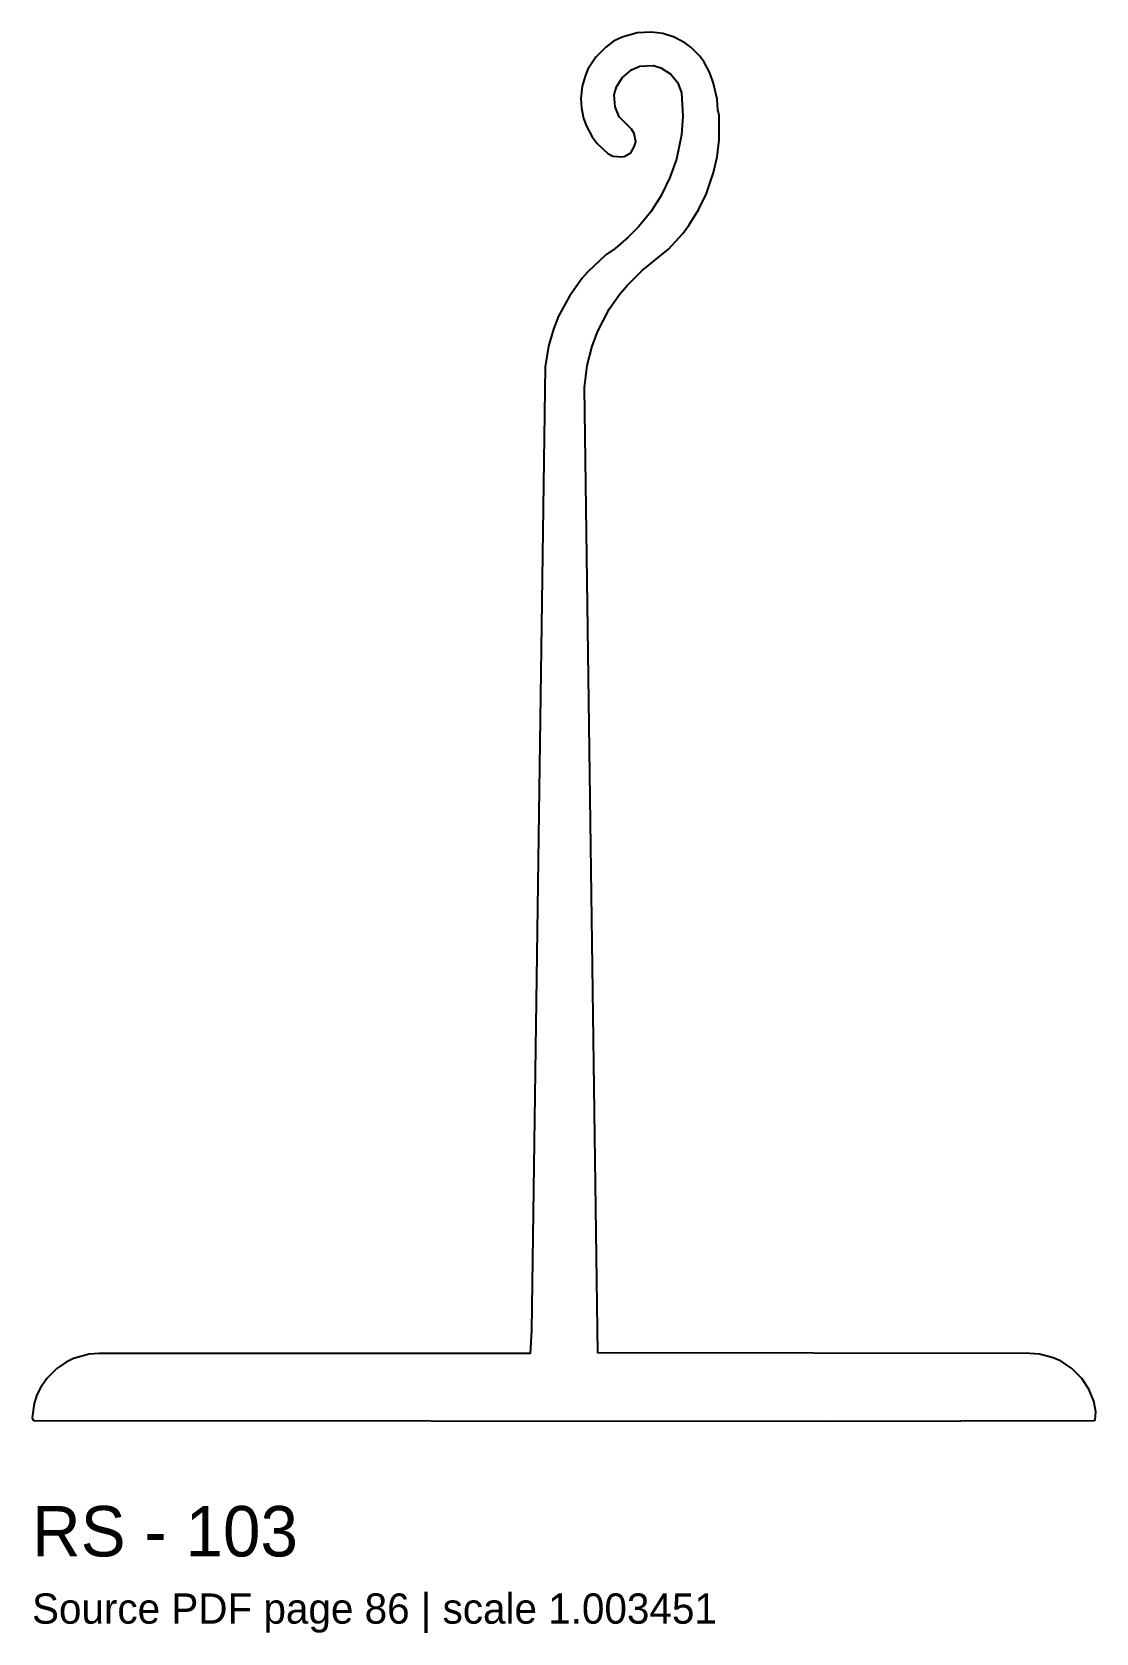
# Model space of a CAD drawing. Header units: millimetres. Extents: x 0 to 63.3, y -12.6 to 82.7.
import ezdxf

# ---------------------------------------------------------------- set-up
doc = ezdxf.new("R2010")
doc.units = ezdxf.units.MM
doc.layers.add('INFO', color=7, linetype='Continuous')
doc.layers.add('PROFILE', color=7, linetype='Continuous')

msp = doc.modelspace()

# ---------------------------------------------------------------- linework, layer by layer
at = {"layer": 'PROFILE'}
msp.add_lwpolyline([(38.231, 82.41), (37.552, 82.623), (36.872, 82.707), (36.023, 82.665), (35.13, 82.41), (34.621, 82.155), (34.153, 81.815), (33.559, 81.221), (33.091, 80.499), (32.922, 80.074), (32.752, 79.479), (32.667, 78.757), (32.709, 78.205), (32.837, 77.567), (33.007, 77.1), (33.346, 76.463), (33.644, 76.081), (34.281, 75.486), (34.578, 75.316), (35.13, 75.274), (35.3, 75.316), (35.64, 75.528), (35.853, 75.868), (35.938, 76.166), (35.853, 76.675), (35.683, 76.93), (34.961, 77.652), (34.706, 78.247), (34.663, 78.969), (34.791, 79.437), (35.13, 79.989), (35.683, 80.456), (36.192, 80.668), (37, 80.711), (37.424, 80.584), (38.019, 80.201), (38.444, 79.691), (38.656, 79.097), (38.741, 77.695), (38.656, 76.59), (38.359, 75.146), (37.977, 74.042), (37.424, 72.937), (36.83, 72.003), (36.108, 71.111), (35.47, 70.473), (34.706, 69.836), (34.153, 69.454), (33.091, 68.434), (32.752, 68.052), (31.987, 66.99), (31.35, 65.801), (31.052, 65.036), (30.755, 64.017), (30.543, 62.785), (29.736, 5.437), (29.651, 4.078), (3.993, 4.078), (3.398, 4.036), (2.464, 3.781), (2.039, 3.568), (1.487, 3.186), (0.892, 2.591), (0.51, 2.039), (0.297, 1.614), (0.127, 1.104), (0, 0.255), (0.042, 0.127), (0.127, 0.085), (47.365, 0.042), (63.209, 0.085), (63.294, 0.127), (63.337, 0.595), (63.209, 1.232), (62.912, 1.954), (62.487, 2.591), (61.893, 3.186), (61.255, 3.611), (60.788, 3.823), (59.981, 4.036), (59.386, 4.078), (33.686, 4.121), (32.879, 61.553), (33.049, 62.87), (33.346, 64.017), (33.686, 64.909), (34.366, 66.225), (34.961, 67.075), (35.428, 67.627), (36.32, 68.519), (37.892, 69.794), (38.741, 70.728), (39.124, 71.238), (39.676, 72.13), (40.143, 73.107), (40.568, 74.339), (40.78, 75.274), (40.908, 76.293), (40.908, 77.737), (40.823, 78.077), (40.78, 78.714), (40.568, 79.649), (40.355, 80.286), (40.016, 80.923), (39.761, 81.263), (39.209, 81.815), (38.869, 82.07)], close=True, dxfattribs=at)

# ---------------------------------------------------------------- texts
at = {"layer": 'INFO'}
for s, height, p in [('RS - 103', 3, (0, -8)), ('Source PDF page 86 | scale 1.003451', 1.8, (0, -12))]:
    msp.add_text(s, height=height, dxfattribs=at).set_placement(p)

doc.saveas('drawing.dxf')
